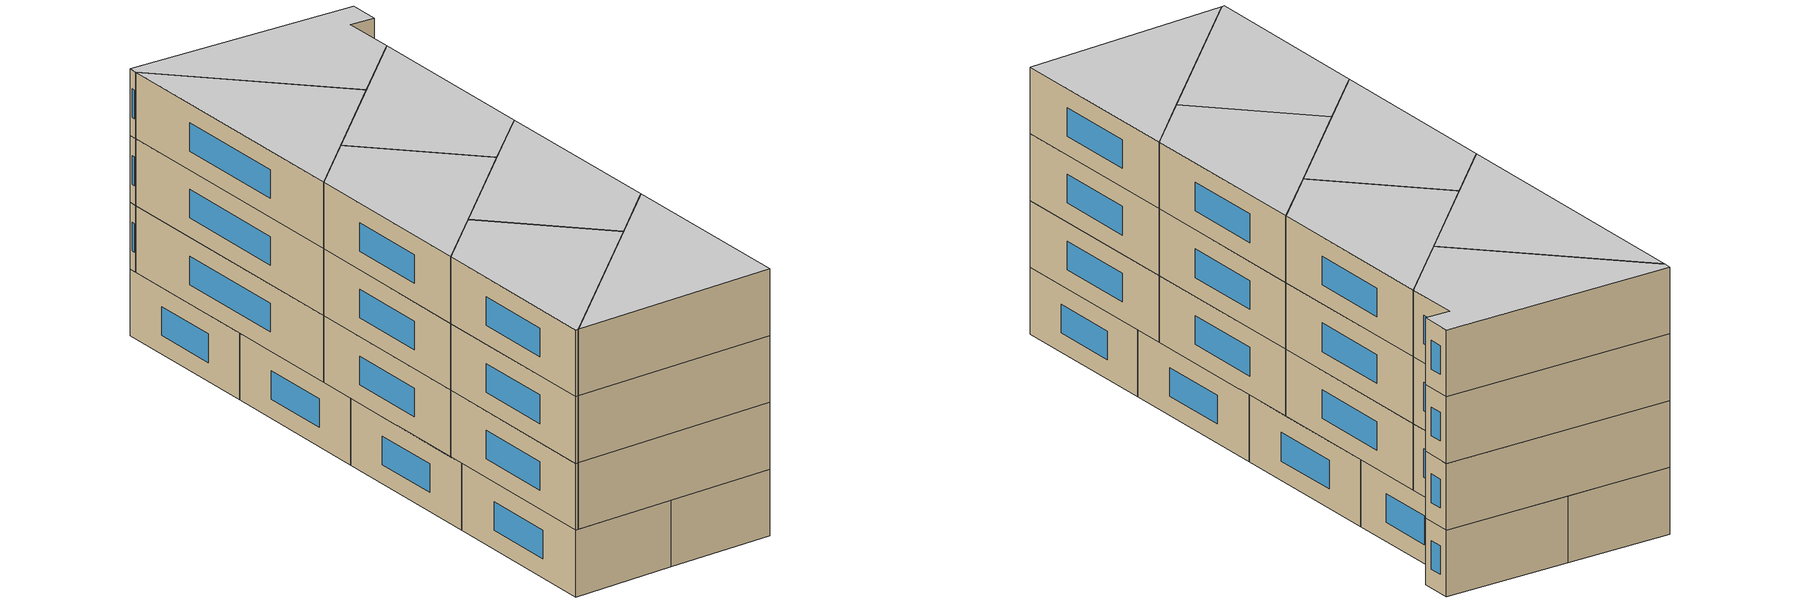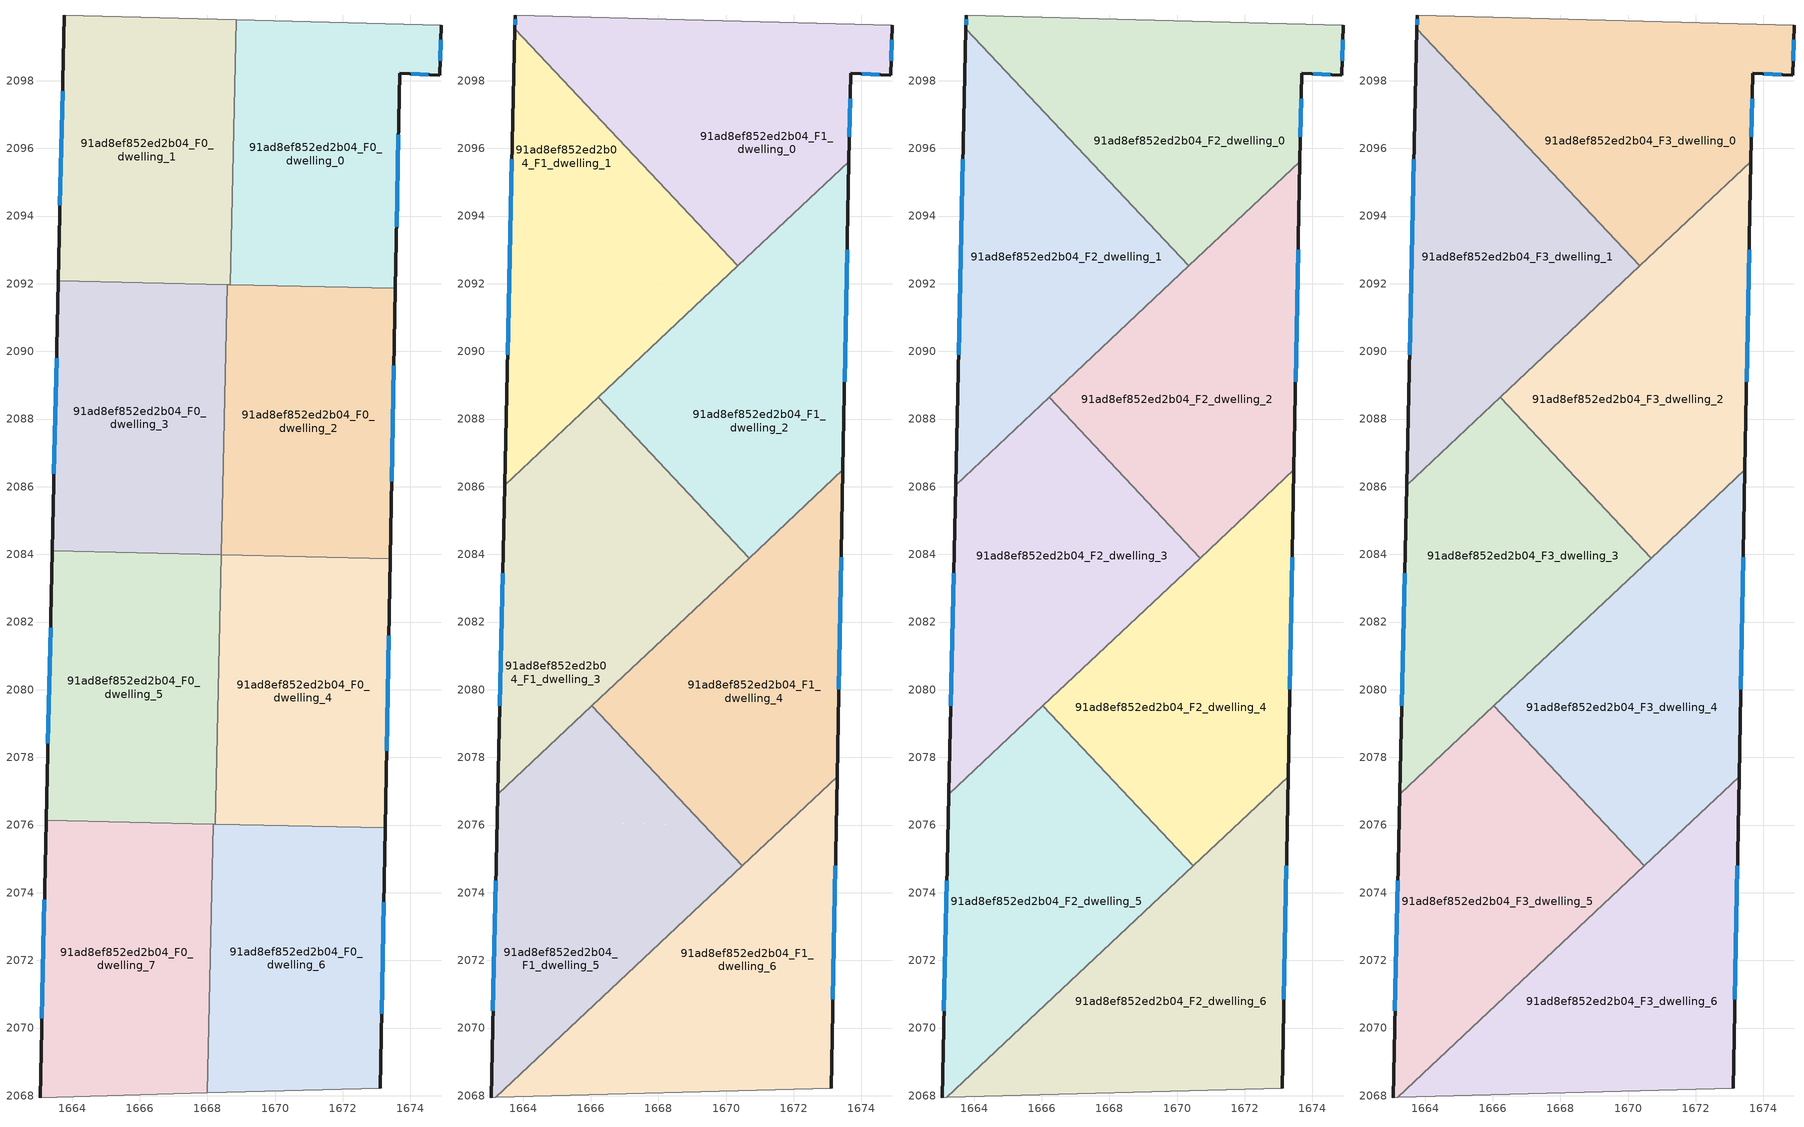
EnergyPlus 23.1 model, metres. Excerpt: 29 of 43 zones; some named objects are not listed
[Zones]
91ad8ef852ed2b04_F0_dwelling_0
 floor ground (EU_floor_Construction): 1674.91,2099.64 1674.87,2098.17 1673.68,2098.22 1673.56,2091.86 1668.67,2091.97 1668.85,2099.8 z0
 wall outside (EU_wall_Construction): 1673.56,2091.86 1673.68,2098.22 1674.87,2098.17 1674.91,2099.64 z0:3
 wall to 91ad8ef852ed2b04_F0_dwelling_1 (EU_wall_Construction): 1668.85,2099.8 1668.67,2091.97 z0:3
 wall adiabatic (EU_wall_Construction): 1674.91,2099.64 1668.85,2099.8 z0:3
 wall to 91ad8ef852ed2b04_F0_dwelling_2 (EU_wall_Construction): 1668.67,2091.97 1673.56,2091.86 z0:3
 window (EU_Window_Construction): 1674.02,2098.2 1674.53,2098.18 / 1673.59,2093.68 1673.64,2096.4 / 1674.88,2098.59 1674.89,2099.22 z0.86:2.14
91ad8ef852ed2b04_F0_dwelling_1
 floor ground (EU_floor_Construction): 1668.85,2099.8 1668.67,2091.97 1663.59,2092.08 1663.77,2099.93 z0
 wall outside (EU_wall_Construction): 1663.77,2099.93 1663.59,2092.08 z0:3
 wall adiabatic (EU_wall_Construction): 1668.85,2099.8 1663.77,2099.93 z0:3
 wall to 91ad8ef852ed2b04_F0_dwelling_3 (EU_wall_Construction): 1663.59,2092.08 1668.58,2091.97 z0:3
 wall to 91ad8ef852ed2b04_F0_dwelling_2 (EU_wall_Construction): 1668.58,2091.97 1668.67,2091.97 z0:3
 window (EU_Window_Construction): 1663.72,2097.69 1663.64,2094.33 z0.86:2.14
91ad8ef852ed2b04_F0_dwelling_2
 floor ground (EU_floor_Construction): 1673.56,2091.86 1673.41,2083.88 1668.4,2083.99 1668.58,2091.97 z0
 wall outside (EU_wall_Construction): 1673.41,2083.88 1673.56,2091.86 z0:3
 wall to 91ad8ef852ed2b04_F0_dwelling_3 (EU_wall_Construction): 1668.58,2091.97 1668.4,2083.99 z0:3
 wall to 91ad8ef852ed2b04_F0_dwelling_4 (EU_wall_Construction): 1668.42,2083.99 1673.41,2083.88 z0:3
 wall to 91ad8ef852ed2b04_F0_dwelling_5 (EU_wall_Construction): 1668.4,2083.99 1668.42,2083.99 z0:3
 window (EU_Window_Construction): 1673.45,2086.16 1673.51,2089.58 z0.86:2.14
91ad8ef852ed2b04_F0_dwelling_3
 floor ground (EU_floor_Construction): 1668.58,2091.97 1668.4,2083.99 1663.41,2084.1 1663.59,2092.08 z0
 wall outside (EU_wall_Construction): 1663.59,2092.08 1663.41,2084.1 z0:3
 wall to 91ad8ef852ed2b04_F0_dwelling_5 (EU_wall_Construction): 1663.41,2084.1 1668.4,2083.99 z0:3
 window (EU_Window_Construction): 1663.54,2089.8 1663.46,2086.38 z0.86:2.14
91ad8ef852ed2b04_F0_dwelling_4
 floor ground (EU_floor_Construction): 1673.41,2083.88 1673.25,2075.92 1668.24,2076.03 1668.42,2083.99 z0
 wall outside (EU_wall_Construction): 1673.25,2075.92 1673.41,2083.88 z0:3
 wall to 91ad8ef852ed2b04_F0_dwelling_5 (EU_wall_Construction): 1668.42,2083.99 1668.24,2076.03 z0:3
 wall to 91ad8ef852ed2b04_F0_dwelling_6 (EU_wall_Construction): 1668.24,2076.03 1673.25,2075.92 z0:3
 window (EU_Window_Construction): 1673.3,2078.19 1673.36,2081.6 z0.86:2.14
91ad8ef852ed2b04_F0_dwelling_5
 floor ground (EU_floor_Construction): 1668.42,2083.99 1668.24,2076.03 1663.23,2076.14 1663.41,2084.1 z0
 wall outside (EU_wall_Construction): 1663.41,2084.1 1663.23,2076.14 z0:3
 wall to 91ad8ef852ed2b04_F0_dwelling_7 (EU_wall_Construction): 1663.23,2076.14 1668.17,2076.03 z0:3
 wall to 91ad8ef852ed2b04_F0_dwelling_6 (EU_wall_Construction): 1668.17,2076.03 1668.24,2076.03 z0:3
 window (EU_Window_Construction): 1663.36,2081.83 1663.29,2078.41 z0.86:2.14
91ad8ef852ed2b04_F0_dwelling_6
 floor ground (EU_floor_Construction): 1673.25,2075.92 1673.11,2068.23 1667.99,2068.08 1668.17,2076.03 z0
 wall outside (EU_wall_Construction): 1673.11,2068.23 1673.25,2075.92 z0:3
 wall adiabatic (EU_wall_Construction): 1667.99,2068.08 1673.11,2068.23 z0:3
 wall to 91ad8ef852ed2b04_F0_dwelling_7 (EU_wall_Construction): 1668.17,2076.03 1667.99,2068.08 z0:3
 window (EU_Window_Construction): 1673.15,2070.42 1673.21,2073.72 z0.86:2.14
91ad8ef852ed2b04_F0_dwelling_7
 floor ground (EU_floor_Construction): 1668.17,2076.03 1667.99,2068.08 1663.05,2067.95 1663.23,2076.14 z0
 wall outside (EU_wall_Construction): 1663.23,2076.14 1663.05,2067.95 z0:3
 wall adiabatic (EU_wall_Construction): 1663.05,2067.95 1667.99,2068.08 z0:3
 window (EU_Window_Construction): 1663.18,2073.8 1663.1,2070.29 z0.86:2.14
91ad8ef852ed2b04_F1_dwelling_0
 floor to 91ad8ef852ed2b04_F0_dwelling_0 (EU_floor_Construction): 1674.91,2099.64 1674.87,2098.17 1673.68,2098.22 1673.63,2095.61 1670.35,2092.53 1668.73,2094.26 1668.85,2099.8 z3
 floor to 91ad8ef852ed2b04_F0_dwelling_1 (EU_floor_Construction): 1668.85,2099.8 1668.73,2094.26 1663.76,2099.54 1663.77,2099.93 z3
 wall outside (EU_wall_Construction): 1663.77,2099.93 1663.76,2099.54 / 1673.63,2095.61 1673.68,2098.22 1674.87,2098.17 1674.91,2099.64 z3:6
 wall to 91ad8ef852ed2b04_F1_dwelling_1 (EU_wall_Construction): 1663.76,2099.54 1670.35,2092.53 z3:6
 wall adiabatic (EU_wall_Construction): 1674.91,2099.64 1663.77,2099.93 z3:6
 wall to 91ad8ef852ed2b04_F1_dwelling_2 (EU_wall_Construction): 1670.35,2092.53 1673.63,2095.61 z3:6
 window (EU_Window_Construction): 1663.77,2099.82 1663.76,2099.65 / 1674.88,2098.59 1674.89,2099.22 / 1674.02,2098.2 1674.53,2098.18 / 1673.64,2096.35 1673.66,2097.47 z3.86:5.14
91ad8ef852ed2b04_F1_dwelling_1
 floor to 91ad8ef852ed2b04_F0_dwelling_1 (EU_floor_Construction): 1663.76,2099.54 1668.73,2094.26 1668.67,2091.97 1663.59,2092.08 z3
 floor to 91ad8ef852ed2b04_F0_dwelling_3 (EU_floor_Construction): 1668.58,2091.97 1668.56,2090.84 1663.46,2086.05 1663.59,2092.08 z3
 floor to 91ad8ef852ed2b04_F0_dwelling_2 (EU_floor_Construction): 1669.74,2091.95 1668.56,2090.84 1668.58,2091.97 z3
 floor to 91ad8ef852ed2b04_F0_dwelling_0 (EU_floor_Construction): 1668.73,2094.26 1670.35,2092.53 1669.74,2091.95 1668.68,2091.97 z3
 wall outside (EU_wall_Construction): 1663.76,2099.54 1663.46,2086.05 z3:6
 wall to 91ad8ef852ed2b04_F1_dwelling_3 (EU_wall_Construction): 1663.46,2086.05 1666.22,2088.64 z3:6
 wall to 91ad8ef852ed2b04_F1_dwelling_2 (EU_wall_Construction): 1666.22,2088.64 1670.35,2092.53 z3:6
 window (EU_Window_Construction): 1663.67,2095.69 1663.54,2089.9 z3.86:5.14
91ad8ef852ed2b04_F1_dwelling_2
 floor to 91ad8ef852ed2b04_F0_dwelling_2 (EU_floor_Construction): 1673.56,2091.86 1673.46,2086.5 1670.73,2083.94 1670.64,2083.94 1668.45,2086.26 1668.56,2090.84 1669.74,2091.95 z3
 floor to 91ad8ef852ed2b04_F0_dwelling_0 (EU_floor_Construction): 1673.63,2095.61 1673.56,2091.86 1669.74,2091.95 z3
 floor to 91ad8ef852ed2b04_F0_dwelling_3 (EU_floor_Construction): 1668.56,2090.84 1668.45,2086.26 1666.22,2088.64 z3
 wall outside (EU_wall_Construction): 1673.46,2086.5 1673.63,2095.61 z3:6
 wall to 91ad8ef852ed2b04_F1_dwelling_3 (EU_wall_Construction): 1666.22,2088.64 1670.68,2083.89 z3:6
 wall to 91ad8ef852ed2b04_F1_dwelling_4 (EU_wall_Construction): 1670.68,2083.89 1673.46,2086.5 z3:6
 window (EU_Window_Construction): 1673.5,2089.1 1673.58,2093 z3.86:5.14
91ad8ef852ed2b04_F1_dwelling_3
 floor to 91ad8ef852ed2b04_F0_dwelling_5 (EU_floor_Construction): 1668.42,2083.99 1668.37,2081.72 1663.25,2076.92 1663.41,2084.1 z3
 floor to 91ad8ef852ed2b04_F0_dwelling_2 (EU_floor_Construction): 1668.45,2086.26 1670.64,2083.94 1668.4,2083.99 z3
 floor to 91ad8ef852ed2b04_F0_dwelling_4 (EU_floor_Construction): 1670.64,2083.94 1670.68,2083.89 1668.37,2081.72 1668.42,2083.99 z3
 floor to 91ad8ef852ed2b04_F0_dwelling_3 (EU_floor_Construction): 1666.22,2088.64 1668.45,2086.26 1668.4,2083.99 1663.41,2084.1 1663.46,2086.05 z3
 wall outside (EU_wall_Construction): 1663.46,2086.05 1663.25,2076.92 z3:6
 wall to 91ad8ef852ed2b04_F1_dwelling_5 (EU_wall_Construction): 1663.25,2076.92 1666.04,2079.53 z3:6
 wall to 91ad8ef852ed2b04_F1_dwelling_4 (EU_wall_Construction): 1666.04,2079.53 1670.68,2083.89 z3:6
 window (EU_Window_Construction): 1663.4,2083.44 1663.31,2079.52 z3.86:5.14
91ad8ef852ed2b04_F1_dwelling_4
 floor to 91ad8ef852ed2b04_F0_dwelling_4 (EU_floor_Construction): 1673.4,2083.88 1673.28,2077.42 1671.71,2075.95 1669.35,2076 1668.26,2077.16 1668.37,2081.72 1670.73,2083.94 z3
 floor to 91ad8ef852ed2b04_F0_dwelling_2 (EU_floor_Construction): 1673.46,2086.5 1673.4,2083.88 1670.73,2083.94 z3
 floor to 91ad8ef852ed2b04_F0_dwelling_5 (EU_floor_Construction): 1668.37,2081.72 1668.26,2077.16 1666.04,2079.53 z3
 floor to 91ad8ef852ed2b04_F0_dwelling_6 (EU_floor_Construction): 1671.71,2075.95 1670.48,2074.8 1669.35,2076 z3
 wall outside (EU_wall_Construction): 1673.28,2077.42 1673.46,2086.5 z3:6
 wall to 91ad8ef852ed2b04_F1_dwelling_5 (EU_wall_Construction): 1666.04,2079.53 1670.48,2074.8 z3:6
 wall to 91ad8ef852ed2b04_F1_dwelling_6 (EU_wall_Construction): 1670.49,2074.8 1673.28,2077.42 z3:6
 window (EU_Window_Construction): 1673.33,2080.02 1673.41,2083.91 z3.86:5.14
91ad8ef852ed2b04_F1_dwelling_5
 floor to 91ad8ef852ed2b04_F0_dwelling_5 (EU_floor_Construction): 1666.04,2079.53 1668.26,2077.16 1668.24,2076.03 1663.24,2076.14 1663.25,2076.92 z3
 floor to 91ad8ef852ed2b04_F0_dwelling_7 (EU_floor_Construction): 1668.17,2076.03 1668.09,2072.55 1663.2,2067.95 1663.05,2067.95 1663.24,2076.14 z3
 floor to 91ad8ef852ed2b04_F0_dwelling_4 (EU_floor_Construction): 1668.26,2077.16 1669.35,2076 1668.24,2076.03 z3
 floor to 91ad8ef852ed2b04_F0_dwelling_6 (EU_floor_Construction): 1669.35,2076 1670.48,2074.8 1668.09,2072.55 1668.17,2076.03 z3
 wall outside (EU_wall_Construction): 1663.25,2076.92 1663.05,2067.95 z3:6
 wall adiabatic (EU_wall_Construction): 1663.05,2067.95 1663.2,2067.95 z3:6
 wall to 91ad8ef852ed2b04_F1_dwelling_6 (EU_wall_Construction): 1663.2,2067.95 1670.48,2074.8 z3:6
 window (EU_Window_Construction): 1663.2,2074.35 1663.11,2070.51 z3.86:5.14
91ad8ef852ed2b04_F1_dwelling_6
 floor to 91ad8ef852ed2b04_F0_dwelling_6 (EU_floor_Construction): 1673.25,2075.92 1673.11,2068.23 1667.99,2068.08 1668.09,2072.55 1671.71,2075.95 z3
 floor to 91ad8ef852ed2b04_F0_dwelling_4 (EU_floor_Construction): 1673.28,2077.42 1673.25,2075.92 1671.71,2075.95 z3
 floor to 91ad8ef852ed2b04_F0_dwelling_7 (EU_floor_Construction): 1668.09,2072.55 1667.99,2068.08 1663.2,2067.95 z3
 wall outside (EU_wall_Construction): 1673.11,2068.23 1673.28,2077.42 z3:6
 wall adiabatic (EU_wall_Construction): 1663.2,2067.95 1673.11,2068.23 z3:6
 window (EU_Window_Construction): 1673.16,2070.85 1673.23,2074.8 z3.86:5.14
91ad8ef852ed2b04_F2_dwelling_0
 floor to 91ad8ef852ed2b04_F1_dwelling_0 (EU_floor_Construction): 1674.91,2099.64 1674.87,2098.17 1673.68,2098.22 1673.63,2095.61 1670.35,2092.53 1663.76,2099.54 1663.77,2099.93 z6
 wall outside (EU_wall_Construction): 1663.77,2099.93 1663.76,2099.54 / 1673.63,2095.61 1673.68,2098.22 1674.87,2098.17 1674.91,2099.64 z6:9
 wall to 91ad8ef852ed2b04_F2_dwelling_1 (EU_wall_Construction): 1663.76,2099.54 1670.35,2092.53 z6:9
 wall adiabatic (EU_wall_Construction): 1674.91,2099.64 1663.77,2099.93 z6:9
 wall to 91ad8ef852ed2b04_F2_dwelling_2 (EU_wall_Construction): 1670.35,2092.53 1673.63,2095.61 z6:9
 window (EU_Window_Construction): 1663.77,2099.82 1663.76,2099.65 / 1674.88,2098.59 1674.89,2099.22 / 1674.02,2098.2 1674.53,2098.18 / 1673.64,2096.35 1673.66,2097.47 z6.86:8.14
91ad8ef852ed2b04_F2_dwelling_1
 floor to 91ad8ef852ed2b04_F1_dwelling_1 (EU_floor_Construction): 1663.76,2099.54 1670.35,2092.53 1663.46,2086.05 z6
 wall outside (EU_wall_Construction): 1663.76,2099.54 1663.46,2086.05 z6:9
 wall to 91ad8ef852ed2b04_F2_dwelling_3 (EU_wall_Construction): 1663.46,2086.05 1666.22,2088.64 z6:9
 wall to 91ad8ef852ed2b04_F2_dwelling_2 (EU_wall_Construction): 1666.22,2088.64 1670.35,2092.53 z6:9
 window (EU_Window_Construction): 1663.67,2095.69 1663.54,2089.9 z6.86:8.14
91ad8ef852ed2b04_F2_dwelling_2
 floor to 91ad8ef852ed2b04_F1_dwelling_2 (EU_floor_Construction): 1673.63,2095.61 1673.46,2086.5 1670.68,2083.89 1666.22,2088.64 z6
 wall outside (EU_wall_Construction): 1673.46,2086.5 1673.63,2095.61 z6:9
 wall to 91ad8ef852ed2b04_F2_dwelling_3 (EU_wall_Construction): 1666.22,2088.64 1670.68,2083.89 z6:9
 wall to 91ad8ef852ed2b04_F2_dwelling_4 (EU_wall_Construction): 1670.68,2083.89 1673.46,2086.5 z6:9
 window (EU_Window_Construction): 1673.5,2089.1 1673.58,2093 z6.86:8.14
91ad8ef852ed2b04_F2_dwelling_3
 floor to 91ad8ef852ed2b04_F1_dwelling_3 (EU_floor_Construction): 1666.22,2088.64 1670.68,2083.89 1663.25,2076.92 1663.46,2086.05 z6
 wall outside (EU_wall_Construction): 1663.46,2086.05 1663.25,2076.92 z6:9
 wall to 91ad8ef852ed2b04_F2_dwelling_5 (EU_wall_Construction): 1663.25,2076.92 1666.04,2079.53 z6:9
 wall to 91ad8ef852ed2b04_F2_dwelling_4 (EU_wall_Construction): 1666.04,2079.53 1670.68,2083.89 z6:9
 window (EU_Window_Construction): 1663.4,2083.44 1663.31,2079.52 z6.86:8.14
91ad8ef852ed2b04_F2_dwelling_4
 floor to 91ad8ef852ed2b04_F1_dwelling_4 (EU_floor_Construction): 1673.46,2086.5 1673.28,2077.42 1670.48,2074.8 1666.04,2079.53 z6
 wall outside (EU_wall_Construction): 1673.28,2077.42 1673.46,2086.5 z6:9
 wall to 91ad8ef852ed2b04_F2_dwelling_5 (EU_wall_Construction): 1666.04,2079.53 1670.48,2074.8 z6:9
 wall to 91ad8ef852ed2b04_F2_dwelling_6 (EU_wall_Construction): 1670.49,2074.8 1673.28,2077.42 z6:9
 window (EU_Window_Construction): 1673.33,2080.02 1673.41,2083.91 z6.86:8.14
91ad8ef852ed2b04_F2_dwelling_5
 floor to 91ad8ef852ed2b04_F1_dwelling_5 (EU_floor_Construction): 1666.04,2079.53 1670.48,2074.8 1663.2,2067.95 1663.05,2067.95 1663.25,2076.92 z6
 wall outside (EU_wall_Construction): 1663.25,2076.92 1663.05,2067.95 z6:9
 wall adiabatic (EU_wall_Construction): 1663.05,2067.95 1663.2,2067.95 z6:9
 wall to 91ad8ef852ed2b04_F2_dwelling_6 (EU_wall_Construction): 1663.2,2067.95 1670.48,2074.8 z6:9
 window (EU_Window_Construction): 1663.2,2074.35 1663.11,2070.51 z6.86:8.14
91ad8ef852ed2b04_F2_dwelling_6
 floor to 91ad8ef852ed2b04_F1_dwelling_6 (EU_floor_Construction): 1673.28,2077.42 1673.11,2068.23 1663.2,2067.95 z6
 wall outside (EU_wall_Construction): 1673.11,2068.23 1673.28,2077.42 z6:9
 wall adiabatic (EU_wall_Construction): 1663.2,2067.95 1673.11,2068.23 z6:9
 window (EU_Window_Construction): 1673.16,2070.85 1673.23,2074.8 z6.86:8.14
91ad8ef852ed2b04_F3_dwelling_0
 floor to 91ad8ef852ed2b04_F2_dwelling_0 (EU_floor_Construction): 1674.91,2099.64 1674.87,2098.17 1673.68,2098.22 1673.63,2095.61 1670.35,2092.53 1663.76,2099.54 1663.77,2099.93 z9
 wall outside (EU_wall_Construction): 1663.77,2099.93 1663.76,2099.54 / 1673.63,2095.61 1673.68,2098.22 1674.87,2098.17 1674.91,2099.64 z9:12
 wall to 91ad8ef852ed2b04_F3_dwelling_1 (EU_wall_Construction): 1663.76,2099.54 1670.35,2092.53 z9:12
 wall adiabatic (EU_wall_Construction): 1674.91,2099.64 1663.77,2099.93 z9:12
 wall to 91ad8ef852ed2b04_F3_dwelling_2 (EU_wall_Construction): 1670.35,2092.53 1673.63,2095.61 z9:12
 window (EU_Window_Construction): 1663.77,2099.82 1663.76,2099.65 / 1674.88,2098.59 1674.89,2099.22 / 1674.02,2098.2 1674.53,2098.18 / 1673.64,2096.35 1673.66,2097.47 z9.86:11.14
 ceiling to 91ad8ef852ed2b04_F4_dwelling_0 (EU_floor_Construction): 1673.63,2095.61 1673.68,2098.22 1674.87,2098.17 1674.91,2099.64 1663.77,2099.93 1663.76,2099.54 1670.35,2092.53 z12
91ad8ef852ed2b04_F3_dwelling_1
 floor to 91ad8ef852ed2b04_F2_dwelling_1 (EU_floor_Construction): 1663.76,2099.54 1670.35,2092.53 1663.46,2086.05 z9
 wall outside (EU_wall_Construction): 1663.76,2099.54 1663.46,2086.05 z9:12
 wall to 91ad8ef852ed2b04_F3_dwelling_3 (EU_wall_Construction): 1663.46,2086.05 1666.22,2088.64 z9:12
 wall to 91ad8ef852ed2b04_F3_dwelling_2 (EU_wall_Construction): 1666.22,2088.64 1670.35,2092.53 z9:12
 window (EU_Window_Construction): 1663.67,2095.69 1663.54,2089.9 z9.86:11.14
 ceiling to 91ad8ef852ed2b04_F4_dwelling_1 (EU_floor_Construction): 1670.35,2092.53 1663.76,2099.54 1663.46,2086.05 z12
91ad8ef852ed2b04_F3_dwelling_2
 floor to 91ad8ef852ed2b04_F2_dwelling_2 (EU_floor_Construction): 1673.63,2095.61 1673.46,2086.5 1670.68,2083.89 1666.22,2088.64 z9
 wall outside (EU_wall_Construction): 1673.46,2086.5 1673.63,2095.61 z9:12
 wall to 91ad8ef852ed2b04_F3_dwelling_3 (EU_wall_Construction): 1666.22,2088.64 1670.68,2083.89 z9:12
 wall to 91ad8ef852ed2b04_F3_dwelling_4 (EU_wall_Construction): 1670.68,2083.89 1673.46,2086.5 z9:12
 window (EU_Window_Construction): 1673.5,2089.1 1673.58,2093 z9.86:11.14
 ceiling to 91ad8ef852ed2b04_F4_dwelling_2 (EU_floor_Construction): 1673.46,2086.5 1673.63,2095.61 1666.22,2088.64 1670.68,2083.89 z12
91ad8ef852ed2b04_F3_dwelling_3
 floor to 91ad8ef852ed2b04_F2_dwelling_3 (EU_floor_Construction): 1666.22,2088.64 1670.68,2083.89 1663.25,2076.92 1663.46,2086.05 z9
 wall outside (EU_wall_Construction): 1663.46,2086.05 1663.25,2076.92 z9:12
 wall to 91ad8ef852ed2b04_F3_dwelling_5 (EU_wall_Construction): 1663.25,2076.92 1666.04,2079.53 z9:12
 wall to 91ad8ef852ed2b04_F3_dwelling_4 (EU_wall_Construction): 1666.04,2079.53 1670.68,2083.89 z9:12
 window (EU_Window_Construction): 1663.4,2083.44 1663.31,2079.52 z9.86:11.14
 ceiling to 91ad8ef852ed2b04_F4_dwelling_3 (EU_floor_Construction): 1670.68,2083.89 1666.22,2088.64 1663.46,2086.05 1663.25,2076.92 z12
91ad8ef852ed2b04_F3_dwelling_4
 floor to 91ad8ef852ed2b04_F2_dwelling_4 (EU_floor_Construction): 1673.46,2086.5 1673.28,2077.42 1670.48,2074.8 1666.04,2079.53 z9
 wall outside (EU_wall_Construction): 1673.28,2077.42 1673.46,2086.5 z9:12
 wall to 91ad8ef852ed2b04_F3_dwelling_5 (EU_wall_Construction): 1666.04,2079.53 1670.48,2074.8 z9:12
 wall to 91ad8ef852ed2b04_F3_dwelling_6 (EU_wall_Construction): 1670.49,2074.8 1673.28,2077.42 z9:12
 window (EU_Window_Construction): 1673.33,2080.02 1673.41,2083.91 z9.86:11.14
 ceiling to 91ad8ef852ed2b04_F4_dwelling_4 (EU_floor_Construction): 1673.28,2077.42 1673.46,2086.5 1666.04,2079.53 1670.48,2074.8 z12
91ad8ef852ed2b04_F3_dwelling_5
 floor to 91ad8ef852ed2b04_F2_dwelling_5 (EU_floor_Construction): 1666.04,2079.53 1670.48,2074.8 1663.2,2067.95 1663.05,2067.95 1663.25,2076.92 z9
 wall outside (EU_wall_Construction): 1663.25,2076.92 1663.05,2067.95 z9:12
 wall adiabatic (EU_wall_Construction): 1663.05,2067.95 1663.2,2067.95 z9:12
 wall to 91ad8ef852ed2b04_F3_dwelling_6 (EU_wall_Construction): 1663.2,2067.95 1670.48,2074.8 z9:12
 window (EU_Window_Construction): 1663.2,2074.35 1663.11,2070.51 z9.86:11.14
 ceiling to 91ad8ef852ed2b04_F4_dwelling_5 (EU_floor_Construction): 1670.48,2074.8 1666.04,2079.53 1663.25,2076.92 1663.05,2067.95 1663.2,2067.95 z12
91ad8ef852ed2b04_F3_dwelling_6
 floor to 91ad8ef852ed2b04_F2_dwelling_6 (EU_floor_Construction): 1673.28,2077.42 1673.11,2068.23 1663.2,2067.95 z9
 wall outside (EU_wall_Construction): 1673.11,2068.23 1673.28,2077.42 z9:12
 wall adiabatic (EU_wall_Construction): 1663.2,2067.95 1673.11,2068.23 z9:12
 window (EU_Window_Construction): 1673.16,2070.85 1673.23,2074.8 z9.86:11.14
 ceiling to 91ad8ef852ed2b04_F4_dwelling_6 (EU_floor_Construction): 1673.11,2068.23 1673.28,2077.42 1663.2,2067.95 z12
[Building]
EU S2 Campaign: North Axis=0; Terrain=City; Solar Distribution=FullExterior
[Site:Location]
Helsinki-Vantaa.AP: Latitude=60.317; Longitude=24.963; Time Zone=2; Elevation=54.6
[SizingPeriod:WeatherFileDays]
AnnualSizingPeriod: Begin Month=1; Begin Day of Month=1; End Month=12; End Day of Month=31; Day of Week for Start Day=Monday; Use Weather File Daylight Saving Period=No; Use Weather File Rain and Snow Indicators=No
[MATERIAL]
EU_InternalMass_Material: Roughness=MediumRough; Thickness=0.1; Conductivity=1; Density=1800; Specific Heat=900; Thermal Absorptance=0.9; Solar Absorptance=0.7; Visible Absorptance=0.7
[MATERIAL:NOMASS] Roughness=MediumRough; Thermal Absorptance=0.9; Solar Absorptance=0.7; Visible Absorptance=0.7
Name | Thermal Resistance
EU_wall_NoMass | 1.10183
EU_floor_NoMass | 1.70606
[WINDOWMATERIAL:SIMPLEGLAZINGSYSTEM]
EU_Window_SimpleGlazing: UFactor=3.11035; Solar Heat Gain Coefficient=0.8; Visible Transmittance=0.8
[CONSTRUCTION]
EU_wall_Construction: EU_wall_NoMass
EU_floor_Construction: EU_floor_NoMass
EU_Window_Construction: EU_Window_SimpleGlazing
EU_InternalMass_Construction: EU_InternalMass_Material
[ZONE] Type=1; Multiplier=1; Ceiling Height=autocalculate; Floor Area=autocalculate; Part of Total Floor Area=Yes
Name | Volume
91ad8ef852ed2b04_F0_dwelling_0 | 119.531
91ad8ef852ed2b04_F1_dwelling_0; 91ad8ef852ed2b04_F2_dwelling_0; 91ad8ef852ed2b04_F3_dwelling_0 | 136.627
91ad8ef852ed2b04_F0_dwelling_1 | 119.543
91ad8ef852ed2b04_F1_dwelling_1; 91ad8ef852ed2b04_F2_dwelling_1; 91ad8ef852ed2b04_F3_dwelling_1 | 136.626
91ad8ef852ed2b04_F0_dwelling_2 | 119.545
91ad8ef852ed2b04_F1_dwelling_2; 91ad8ef852ed2b04_F2_dwelling_2; 91ad8ef852ed2b04_F3_dwelling_2 | 136.605
91ad8ef852ed2b04_F0_dwelling_3 | 119.555
91ad8ef852ed2b04_F1_dwelling_3; 91ad8ef852ed2b04_F2_dwelling_3; 91ad8ef852ed2b04_F3_dwelling_3 | 136.607
91ad8ef852ed2b04_F0_dwelling_4 | 119.533
91ad8ef852ed2b04_F1_dwelling_4; 91ad8ef852ed2b04_F2_dwelling_4; 91ad8ef852ed2b04_F3_dwelling_4; 91ad8ef852ed2b04_F1_dwelling_6; 91ad8ef852ed2b04_F2_dwelling_6; 91ad8ef852ed2b04_F3_dwelling_6 | 136.614
91ad8ef852ed2b04_F0_dwelling_5 | 119.55
91ad8ef852ed2b04_F1_dwelling_5; 91ad8ef852ed2b04_F2_dwelling_5; 91ad8ef852ed2b04_F3_dwelling_5 | 136.615
91ad8ef852ed2b04_F0_dwelling_6 | 119.534
91ad8ef852ed2b04_F0_dwelling_7 | 119.539
[INTERNALMASS] Construction=EU_InternalMass_Construction
Name | Zone or ZoneList | Surface Area
91ad8ef852ed2b04_F0_dwelling_0_EU_InternalMass | 91ad8ef852ed2b04_F0_dwelling_0 | 39.8432
91ad8ef852ed2b04_F0_dwelling_1_EU_InternalMass | 91ad8ef852ed2b04_F0_dwelling_1 | 39.8469
91ad8ef852ed2b04_F0_dwelling_2_EU_InternalMass | 91ad8ef852ed2b04_F0_dwelling_2 | 39.8463
91ad8ef852ed2b04_F0_dwelling_3_EU_InternalMass | 91ad8ef852ed2b04_F0_dwelling_3 | 39.8509
91ad8ef852ed2b04_F0_dwelling_4_EU_InternalMass | 91ad8ef852ed2b04_F0_dwelling_4 | 39.8446
91ad8ef852ed2b04_F0_dwelling_5_EU_InternalMass | 91ad8ef852ed2b04_F0_dwelling_5 | 39.8517
91ad8ef852ed2b04_F0_dwelling_6_EU_InternalMass | 91ad8ef852ed2b04_F0_dwelling_6 | 39.8448
91ad8ef852ed2b04_F0_dwelling_7_EU_InternalMass | 91ad8ef852ed2b04_F0_dwelling_7 | 39.8473
91ad8ef852ed2b04_F1_dwelling_0_EU_InternalMass | 91ad8ef852ed2b04_F1_dwelling_0 | 45.5438
91ad8ef852ed2b04_F1_dwelling_1_EU_InternalMass | 91ad8ef852ed2b04_F1_dwelling_1 | 45.5396
91ad8ef852ed2b04_F1_dwelling_2_EU_InternalMass | 91ad8ef852ed2b04_F1_dwelling_2 | 45.5352
91ad8ef852ed2b04_F1_dwelling_3_EU_InternalMass | 91ad8ef852ed2b04_F1_dwelling_3 | 45.5356
91ad8ef852ed2b04_F1_dwelling_4_EU_InternalMass | 91ad8ef852ed2b04_F1_dwelling_4 | 45.5362
91ad8ef852ed2b04_F1_dwelling_5_EU_InternalMass | 91ad8ef852ed2b04_F1_dwelling_5 | 45.5374
91ad8ef852ed2b04_F1_dwelling_6_EU_InternalMass | 91ad8ef852ed2b04_F1_dwelling_6 | 45.538
91ad8ef852ed2b04_F2_dwelling_0_EU_InternalMass | 91ad8ef852ed2b04_F2_dwelling_0 | 45.5438
91ad8ef852ed2b04_F2_dwelling_1_EU_InternalMass | 91ad8ef852ed2b04_F2_dwelling_1 | 45.5396
91ad8ef852ed2b04_F2_dwelling_2_EU_InternalMass | 91ad8ef852ed2b04_F2_dwelling_2 | 45.5352
91ad8ef852ed2b04_F2_dwelling_3_EU_InternalMass | 91ad8ef852ed2b04_F2_dwelling_3 | 45.5356
91ad8ef852ed2b04_F2_dwelling_4_EU_InternalMass | 91ad8ef852ed2b04_F2_dwelling_4 | 45.5362
91ad8ef852ed2b04_F2_dwelling_5_EU_InternalMass | 91ad8ef852ed2b04_F2_dwelling_5 | 45.5374
91ad8ef852ed2b04_F2_dwelling_6_EU_InternalMass | 91ad8ef852ed2b04_F2_dwelling_6 | 45.538
91ad8ef852ed2b04_F3_dwelling_0_EU_InternalMass | 91ad8ef852ed2b04_F3_dwelling_0 | 45.5438
91ad8ef852ed2b04_F3_dwelling_1_EU_InternalMass | 91ad8ef852ed2b04_F3_dwelling_1 | 45.5396
91ad8ef852ed2b04_F3_dwelling_2_EU_InternalMass | 91ad8ef852ed2b04_F3_dwelling_2 | 45.5352
91ad8ef852ed2b04_F3_dwelling_3_EU_InternalMass | 91ad8ef852ed2b04_F3_dwelling_3 | 45.5356
91ad8ef852ed2b04_F3_dwelling_4_EU_InternalMass | 91ad8ef852ed2b04_F3_dwelling_4 | 45.5362
91ad8ef852ed2b04_F3_dwelling_5_EU_InternalMass | 91ad8ef852ed2b04_F3_dwelling_5 | 45.5374
91ad8ef852ed2b04_F3_dwelling_6_EU_InternalMass | 91ad8ef852ed2b04_F3_dwelling_6 | 45.538
[OTHEREQUIPMENT] Fuel Type=Electricity; Design Level Calculation Method=Watts/Area; Power per Zone Floor Area=1; Fraction Latent=0; Fraction Radiant=0; Fraction Lost=0; Carbon Dioxide Generation Rate=0; EndUse Subcategory=EU_Step8_InternalGains
Name | Zone or ZoneList or Space or SpaceList | Schedule
EU_Step8_InternalGain_91ad8ef852ed2b04_F0_dwelling_0_f000 | 91ad8ef852ed2b04_F0_dwelling_0 | EU_Step8_GainSchedule_91ad8ef852ed2b04_F0_dwelling_0_f000
EU_Step8_InternalGain_91ad8ef852ed2b04_F0_dwelling_1_f000 | 91ad8ef852ed2b04_F0_dwelling_1 | EU_Step8_GainSchedule_91ad8ef852ed2b04_F0_dwelling_1_f000
EU_Step8_InternalGain_91ad8ef852ed2b04_F0_dwelling_2_f000 | 91ad8ef852ed2b04_F0_dwelling_2 | EU_Step8_GainSchedule_91ad8ef852ed2b04_F0_dwelling_2_f000
EU_Step8_InternalGain_91ad8ef852ed2b04_F0_dwelling_3_f000 | 91ad8ef852ed2b04_F0_dwelling_3 | EU_Step8_GainSchedule_91ad8ef852ed2b04_F0_dwelling_3_f000
EU_Step8_InternalGain_91ad8ef852ed2b04_F0_dwelling_4_f000 | 91ad8ef852ed2b04_F0_dwelling_4 | EU_Step8_GainSchedule_91ad8ef852ed2b04_F0_dwelling_4_f000
EU_Step8_InternalGain_91ad8ef852ed2b04_F0_dwelling_5_f000 | 91ad8ef852ed2b04_F0_dwelling_5 | EU_Step8_GainSchedule_91ad8ef852ed2b04_F0_dwelling_5_f000
EU_Step8_InternalGain_91ad8ef852ed2b04_F0_dwelling_6_f000 | 91ad8ef852ed2b04_F0_dwelling_6 | EU_Step8_GainSchedule_91ad8ef852ed2b04_F0_dwelling_6_f000
EU_Step8_InternalGain_91ad8ef852ed2b04_F0_dwelling_7_f000 | 91ad8ef852ed2b04_F0_dwelling_7 | EU_Step8_GainSchedule_91ad8ef852ed2b04_F0_dwelling_7_f000
EU_Step8_InternalGain_91ad8ef852ed2b04_F1_dwelling_0_f000 | 91ad8ef852ed2b04_F1_dwelling_0 | EU_Step8_GainSchedule_91ad8ef852ed2b04_F1_dwelling_0_f000
EU_Step8_InternalGain_91ad8ef852ed2b04_F1_dwelling_1_f000 | 91ad8ef852ed2b04_F1_dwelling_1 | EU_Step8_GainSchedule_91ad8ef852ed2b04_F1_dwelling_1_f000
EU_Step8_InternalGain_91ad8ef852ed2b04_F1_dwelling_2_f000 | 91ad8ef852ed2b04_F1_dwelling_2 | EU_Step8_GainSchedule_91ad8ef852ed2b04_F1_dwelling_2_f000
EU_Step8_InternalGain_91ad8ef852ed2b04_F1_dwelling_3_f000 | 91ad8ef852ed2b04_F1_dwelling_3 | EU_Step8_GainSchedule_91ad8ef852ed2b04_F1_dwelling_3_f000
EU_Step8_InternalGain_91ad8ef852ed2b04_F1_dwelling_4_f000 | 91ad8ef852ed2b04_F1_dwelling_4 | EU_Step8_GainSchedule_91ad8ef852ed2b04_F1_dwelling_4_f000
EU_Step8_InternalGain_91ad8ef852ed2b04_F1_dwelling_5_f000 | 91ad8ef852ed2b04_F1_dwelling_5 | EU_Step8_GainSchedule_91ad8ef852ed2b04_F1_dwelling_5_f000
EU_Step8_InternalGain_91ad8ef852ed2b04_F1_dwelling_6_f000 | 91ad8ef852ed2b04_F1_dwelling_6 | EU_Step8_GainSchedule_91ad8ef852ed2b04_F1_dwelling_6_f000
EU_Step8_InternalGain_91ad8ef852ed2b04_F2_dwelling_0_f000 | 91ad8ef852ed2b04_F2_dwelling_0 | EU_Step8_GainSchedule_91ad8ef852ed2b04_F2_dwelling_0_f000
EU_Step8_InternalGain_91ad8ef852ed2b04_F2_dwelling_1_f000 | 91ad8ef852ed2b04_F2_dwelling_1 | EU_Step8_GainSchedule_91ad8ef852ed2b04_F2_dwelling_1_f000
EU_Step8_InternalGain_91ad8ef852ed2b04_F2_dwelling_2_f000 | 91ad8ef852ed2b04_F2_dwelling_2 | EU_Step8_GainSchedule_91ad8ef852ed2b04_F2_dwelling_2_f000
EU_Step8_InternalGain_91ad8ef852ed2b04_F2_dwelling_3_f000 | 91ad8ef852ed2b04_F2_dwelling_3 | EU_Step8_GainSchedule_91ad8ef852ed2b04_F2_dwelling_3_f000
EU_Step8_InternalGain_91ad8ef852ed2b04_F2_dwelling_4_f000 | 91ad8ef852ed2b04_F2_dwelling_4 | EU_Step8_GainSchedule_91ad8ef852ed2b04_F2_dwelling_4_f000
EU_Step8_InternalGain_91ad8ef852ed2b04_F2_dwelling_5_f000 | 91ad8ef852ed2b04_F2_dwelling_5 | EU_Step8_GainSchedule_91ad8ef852ed2b04_F2_dwelling_5_f000
EU_Step8_InternalGain_91ad8ef852ed2b04_F2_dwelling_6_f000 | 91ad8ef852ed2b04_F2_dwelling_6 | EU_Step8_GainSchedule_91ad8ef852ed2b04_F2_dwelling_6_f000
EU_Step8_InternalGain_91ad8ef852ed2b04_F3_dwelling_0_f000 | 91ad8ef852ed2b04_F3_dwelling_0 | EU_Step8_GainSchedule_91ad8ef852ed2b04_F3_dwelling_0_f000
EU_Step8_InternalGain_91ad8ef852ed2b04_F3_dwelling_1_f000 | 91ad8ef852ed2b04_F3_dwelling_1 | EU_Step8_GainSchedule_91ad8ef852ed2b04_F3_dwelling_1_f000
EU_Step8_InternalGain_91ad8ef852ed2b04_F3_dwelling_2_f000 | 91ad8ef852ed2b04_F3_dwelling_2 | EU_Step8_GainSchedule_91ad8ef852ed2b04_F3_dwelling_2_f000
EU_Step8_InternalGain_91ad8ef852ed2b04_F3_dwelling_3_f000 | 91ad8ef852ed2b04_F3_dwelling_3 | EU_Step8_GainSchedule_91ad8ef852ed2b04_F3_dwelling_3_f000
EU_Step8_InternalGain_91ad8ef852ed2b04_F3_dwelling_4_f000 | 91ad8ef852ed2b04_F3_dwelling_4 | EU_Step8_GainSchedule_91ad8ef852ed2b04_F3_dwelling_4_f000
EU_Step8_InternalGain_91ad8ef852ed2b04_F3_dwelling_5_f000 | 91ad8ef852ed2b04_F3_dwelling_5 | EU_Step8_GainSchedule_91ad8ef852ed2b04_F3_dwelling_5_f000
EU_Step8_InternalGain_91ad8ef852ed2b04_F3_dwelling_6_f000 | 91ad8ef852ed2b04_F3_dwelling_6 | EU_Step8_GainSchedule_91ad8ef852ed2b04_F3_dwelling_6_f000
[ZONEVENTILATION:DESIGNFLOWRATE] Schedule=EU_AlwaysOn; Design Flow Rate Calculation Method=AirChanges/Hour; Air Changes per Hour=0.756316; Ventilation Type=Natural; Fan Pressure Rise=0; Fan Total Efficiency=1; Constant Term Coefficient=1; Temperature Term Coefficient=0; Velocity Term Coefficient=0; Velocity Squared Term Coefficient=0; Minimum Indoor Temperature=-100; Maximum Indoor Temperature=100; Delta Temperature=-100; Minimum Outdoor Temperature=-100; Maximum Outdoor Temperature=100; Maximum Wind Speed=40
Name | Zone or ZoneList or Space or SpaceList
EU_ConstantAir_91ad8ef852ed2b04_F0_dwelling_0 | 91ad8ef852ed2b04_F0_dwelling_0
EU_ConstantAir_91ad8ef852ed2b04_F0_dwelling_1 | 91ad8ef852ed2b04_F0_dwelling_1
EU_ConstantAir_91ad8ef852ed2b04_F0_dwelling_2 | 91ad8ef852ed2b04_F0_dwelling_2
EU_ConstantAir_91ad8ef852ed2b04_F0_dwelling_3 | 91ad8ef852ed2b04_F0_dwelling_3
EU_ConstantAir_91ad8ef852ed2b04_F0_dwelling_4 | 91ad8ef852ed2b04_F0_dwelling_4
EU_ConstantAir_91ad8ef852ed2b04_F0_dwelling_5 | 91ad8ef852ed2b04_F0_dwelling_5
EU_ConstantAir_91ad8ef852ed2b04_F0_dwelling_6 | 91ad8ef852ed2b04_F0_dwelling_6
EU_ConstantAir_91ad8ef852ed2b04_F0_dwelling_7 | 91ad8ef852ed2b04_F0_dwelling_7
EU_ConstantAir_91ad8ef852ed2b04_F1_dwelling_0 | 91ad8ef852ed2b04_F1_dwelling_0
EU_ConstantAir_91ad8ef852ed2b04_F1_dwelling_1 | 91ad8ef852ed2b04_F1_dwelling_1
EU_ConstantAir_91ad8ef852ed2b04_F1_dwelling_2 | 91ad8ef852ed2b04_F1_dwelling_2
EU_ConstantAir_91ad8ef852ed2b04_F1_dwelling_3 | 91ad8ef852ed2b04_F1_dwelling_3
EU_ConstantAir_91ad8ef852ed2b04_F1_dwelling_4 | 91ad8ef852ed2b04_F1_dwelling_4
EU_ConstantAir_91ad8ef852ed2b04_F1_dwelling_5 | 91ad8ef852ed2b04_F1_dwelling_5
EU_ConstantAir_91ad8ef852ed2b04_F1_dwelling_6 | 91ad8ef852ed2b04_F1_dwelling_6
EU_ConstantAir_91ad8ef852ed2b04_F2_dwelling_0 | 91ad8ef852ed2b04_F2_dwelling_0
EU_ConstantAir_91ad8ef852ed2b04_F2_dwelling_1 | 91ad8ef852ed2b04_F2_dwelling_1
EU_ConstantAir_91ad8ef852ed2b04_F2_dwelling_2 | 91ad8ef852ed2b04_F2_dwelling_2
EU_ConstantAir_91ad8ef852ed2b04_F2_dwelling_3 | 91ad8ef852ed2b04_F2_dwelling_3
EU_ConstantAir_91ad8ef852ed2b04_F2_dwelling_4 | 91ad8ef852ed2b04_F2_dwelling_4
EU_ConstantAir_91ad8ef852ed2b04_F2_dwelling_5 | 91ad8ef852ed2b04_F2_dwelling_5
EU_ConstantAir_91ad8ef852ed2b04_F2_dwelling_6 | 91ad8ef852ed2b04_F2_dwelling_6
EU_ConstantAir_91ad8ef852ed2b04_F3_dwelling_0 | 91ad8ef852ed2b04_F3_dwelling_0
EU_ConstantAir_91ad8ef852ed2b04_F3_dwelling_1 | 91ad8ef852ed2b04_F3_dwelling_1
EU_ConstantAir_91ad8ef852ed2b04_F3_dwelling_2 | 91ad8ef852ed2b04_F3_dwelling_2
EU_ConstantAir_91ad8ef852ed2b04_F3_dwelling_3 | 91ad8ef852ed2b04_F3_dwelling_3
EU_ConstantAir_91ad8ef852ed2b04_F3_dwelling_4 | 91ad8ef852ed2b04_F3_dwelling_4
EU_ConstantAir_91ad8ef852ed2b04_F3_dwelling_5 | 91ad8ef852ed2b04_F3_dwelling_5
EU_ConstantAir_91ad8ef852ed2b04_F3_dwelling_6 | 91ad8ef852ed2b04_F3_dwelling_6
[HVACTEMPLATE:THERMOSTAT] Constant Heating Setpoint=20; Constant Cooling Setpoint=50
EU_HeatOnly_91ad8ef852ed2b04_F0_dwelling_0; EU_HeatOnly_91ad8ef852ed2b04_F0_dwelling_1; EU_HeatOnly_91ad8ef852ed2b04_F0_dwelling_2; EU_HeatOnly_91ad8ef852ed2b04_F0_dwelling_3; EU_HeatOnly_91ad8ef852ed2b04_F0_dwelling_4; EU_HeatOnly_91ad8ef852ed2b04_F0_dwelling_5; EU_HeatOnly_91ad8ef852ed2b04_F0_dwelling_6; EU_HeatOnly_91ad8ef852ed2b04_F0_dwelling_7; EU_HeatOnly_91ad8ef852ed2b04_F1_dwelling_0; EU_HeatOnly_91ad8ef852ed2b04_F1_dwelling_1; EU_HeatOnly_91ad8ef852ed2b04_F1_dwelling_2; EU_HeatOnly_91ad8ef852ed2b04_F1_dwelling_3; EU_HeatOnly_91ad8ef852ed2b04_F1_dwelling_4; EU_HeatOnly_91ad8ef852ed2b04_F1_dwelling_5; EU_HeatOnly_91ad8ef852ed2b04_F1_dwelling_6
[HVACTEMPLATE:ZONE:IDEALLOADSAIRSYSTEM] System Availability Schedule=EU_AlwaysOn; Maximum Heating Supply Air Temperature=50; Minimum Cooling Supply Air Temperature=13; Maximum Heating Supply Air Humidity Ratio=0.0156; Minimum Cooling Supply Air Humidity Ratio=0.0077; Heating Limit=NoLimit; Cooling Limit=NoLimit; Heating Availability Schedule=EU_AlwaysOn; Cooling Availability Schedule=EU_CoolingOff; Dehumidification Control Type=ConstantSensibleHeatRatio; Cooling Sensible Heat Ratio=0.7; Dehumidification Setpoint=60; Humidification Control Type=None; Humidification Setpoint=30; Outdoor Air Method=None; Outdoor Air Flow Rate per Person=0.00944; Outdoor Air Flow Rate per Zone Floor Area=0; Outdoor Air Flow Rate per Zone=0; Demand Controlled Ventilation Type=None; Outdoor Air Economizer Type=NoEconomizer; Heat Recovery Type=None; Sensible Heat Recovery Effectiveness=0.7; Latent Heat Recovery Effectiveness=0.65
Name | Template Thermostat
91ad8ef852ed2b04_F0_dwelling_0 | EU_HeatOnly_91ad8ef852ed2b04_F0_dwelling_0
91ad8ef852ed2b04_F0_dwelling_1 | EU_HeatOnly_91ad8ef852ed2b04_F0_dwelling_1
91ad8ef852ed2b04_F0_dwelling_2 | EU_HeatOnly_91ad8ef852ed2b04_F0_dwelling_2
91ad8ef852ed2b04_F0_dwelling_3 | EU_HeatOnly_91ad8ef852ed2b04_F0_dwelling_3
91ad8ef852ed2b04_F0_dwelling_4 | EU_HeatOnly_91ad8ef852ed2b04_F0_dwelling_4
91ad8ef852ed2b04_F0_dwelling_5 | EU_HeatOnly_91ad8ef852ed2b04_F0_dwelling_5
91ad8ef852ed2b04_F0_dwelling_6 | EU_HeatOnly_91ad8ef852ed2b04_F0_dwelling_6
91ad8ef852ed2b04_F0_dwelling_7 | EU_HeatOnly_91ad8ef852ed2b04_F0_dwelling_7
91ad8ef852ed2b04_F1_dwelling_0 | EU_HeatOnly_91ad8ef852ed2b04_F1_dwelling_0
91ad8ef852ed2b04_F1_dwelling_1 | EU_HeatOnly_91ad8ef852ed2b04_F1_dwelling_1
91ad8ef852ed2b04_F1_dwelling_2 | EU_HeatOnly_91ad8ef852ed2b04_F1_dwelling_2
91ad8ef852ed2b04_F1_dwelling_3 | EU_HeatOnly_91ad8ef852ed2b04_F1_dwelling_3
91ad8ef852ed2b04_F1_dwelling_4 | EU_HeatOnly_91ad8ef852ed2b04_F1_dwelling_4
91ad8ef852ed2b04_F1_dwelling_5 | EU_HeatOnly_91ad8ef852ed2b04_F1_dwelling_5
91ad8ef852ed2b04_F1_dwelling_6 | EU_HeatOnly_91ad8ef852ed2b04_F1_dwelling_6
91ad8ef852ed2b04_F2_dwelling_0 | EU_HeatOnly_91ad8ef852ed2b04_F2_dwelling_0
91ad8ef852ed2b04_F2_dwelling_1 | EU_HeatOnly_91ad8ef852ed2b04_F2_dwelling_1
91ad8ef852ed2b04_F2_dwelling_2 | EU_HeatOnly_91ad8ef852ed2b04_F2_dwelling_2
91ad8ef852ed2b04_F2_dwelling_3 | EU_HeatOnly_91ad8ef852ed2b04_F2_dwelling_3
91ad8ef852ed2b04_F2_dwelling_4 | EU_HeatOnly_91ad8ef852ed2b04_F2_dwelling_4
91ad8ef852ed2b04_F2_dwelling_5 | EU_HeatOnly_91ad8ef852ed2b04_F2_dwelling_5
91ad8ef852ed2b04_F2_dwelling_6 | EU_HeatOnly_91ad8ef852ed2b04_F2_dwelling_6
91ad8ef852ed2b04_F3_dwelling_0 | EU_HeatOnly_91ad8ef852ed2b04_F3_dwelling_0
91ad8ef852ed2b04_F3_dwelling_1 | EU_HeatOnly_91ad8ef852ed2b04_F3_dwelling_1
91ad8ef852ed2b04_F3_dwelling_2 | EU_HeatOnly_91ad8ef852ed2b04_F3_dwelling_2
91ad8ef852ed2b04_F3_dwelling_3 | EU_HeatOnly_91ad8ef852ed2b04_F3_dwelling_3
91ad8ef852ed2b04_F3_dwelling_4 | EU_HeatOnly_91ad8ef852ed2b04_F3_dwelling_4
91ad8ef852ed2b04_F3_dwelling_5 | EU_HeatOnly_91ad8ef852ed2b04_F3_dwelling_5
91ad8ef852ed2b04_F3_dwelling_6 | EU_HeatOnly_91ad8ef852ed2b04_F3_dwelling_6
[SIZING:ZONE] Zone Cooling Design Supply Air Temperature Input Method=SupplyAirTemperature; Zone Cooling Design Supply Air Temperature=13; Zone Heating Design Supply Air Temperature Input Method=SupplyAirTemperature; Zone Heating Design Supply Air Temperature=50; Zone Cooling Design Supply Air Humidity Ratio=0.008; Zone Heating Design Supply Air Humidity Ratio=0.008; Cooling Design Air Flow Method=DesignDay; Cooling Design Air Flow Rate=0; Cooling Minimum Air Flow per Zone Floor Area=0.000762; Cooling Minimum Air Flow=0; Cooling Minimum Air Flow Fraction=0.2; Heating Design Air Flow Method=DesignDay; Heating Design Air Flow Rate=0; Heating Maximum Air Flow per Zone Floor Area=0.002032; Heating Maximum Air Flow=0.141576; Heating Maximum Air Flow Fraction=0.3; Account for Dedicated Outdoor Air System=No; Dedicated Outdoor Air System Control Strategy=NeutralSupplyAir; Dedicated Outdoor Air Low Setpoint Temperature for Design=autosize; Dedicated Outdoor Air High Setpoint Temperature for Design=autosize; Zone Load Sizing Method=Sensible Load Only No Latent Load; Zone Latent Cooling Design Supply Air Humidity Ratio Input Method=HumidityRatioDifference; Zone Cooling Design Supply Air Humidity Ratio Difference=0.005; Zone Latent Heating Design Supply Air Humidity Ratio Input Method=HumidityRatioDifference; Zone Humidification Design Supply Air Humidity Ratio Difference=0.005
91ad8ef852ed2b04_F0_dwelling_0; 91ad8ef852ed2b04_F0_dwelling_1; 91ad8ef852ed2b04_F0_dwelling_2; 91ad8ef852ed2b04_F0_dwelling_3; 91ad8ef852ed2b04_F0_dwelling_4; 91ad8ef852ed2b04_F0_dwelling_5; 91ad8ef852ed2b04_F0_dwelling_6; 91ad8ef852ed2b04_F0_dwelling_7; 91ad8ef852ed2b04_F1_dwelling_0; 91ad8ef852ed2b04_F1_dwelling_1; 91ad8ef852ed2b04_F1_dwelling_2; 91ad8ef852ed2b04_F1_dwelling_3; 91ad8ef852ed2b04_F1_dwelling_4; 91ad8ef852ed2b04_F1_dwelling_5; 91ad8ef852ed2b04_F1_dwelling_6; 91ad8ef852ed2b04_F2_dwelling_0; 91ad8ef852ed2b04_F2_dwelling_1; 91ad8ef852ed2b04_F2_dwelling_2; 91ad8ef852ed2b04_F2_dwelling_3; 91ad8ef852ed2b04_F2_dwelling_4; 91ad8ef852ed2b04_F2_dwelling_5; 91ad8ef852ed2b04_F2_dwelling_6; 91ad8ef852ed2b04_F3_dwelling_0; 91ad8ef852ed2b04_F3_dwelling_1; 91ad8ef852ed2b04_F3_dwelling_2; 91ad8ef852ed2b04_F3_dwelling_3; 91ad8ef852ed2b04_F3_dwelling_4; 91ad8ef852ed2b04_F3_dwelling_5; 91ad8ef852ed2b04_F3_dwelling_6
[SCHEDULE:CONSTANT]
Name | Hourly Value
EU_AlwaysOn | 1
EU_CoolingOff | 0
[SCHEDULE:FILE] Column Number=1; Rows to Skip at Top=0; Number of Hours of Data=8760; Column Separator=Comma; Interpolate to Timestep=No; Minutes per Item=60; Adjust Schedule for Daylight Savings=Yes
Name | File
EU_Step8_GainSchedule_91ad8ef852ed2b04_F0_dwelling_0_f000 | ../../schedules/91ad8ef852ed2b04/91ad8ef852ed2b04_F0_dwelling_0_f000_gain.csv
EU_Step8_GainSchedule_91ad8ef852ed2b04_F0_dwelling_1_f000 | ../../schedules/91ad8ef852ed2b04/91ad8ef852ed2b04_F0_dwelling_1_f000_gain.csv
EU_Step8_GainSchedule_91ad8ef852ed2b04_F0_dwelling_2_f000 | ../../schedules/91ad8ef852ed2b04/91ad8ef852ed2b04_F0_dwelling_2_f000_gain.csv
EU_Step8_GainSchedule_91ad8ef852ed2b04_F0_dwelling_3_f000 | ../../schedules/91ad8ef852ed2b04/91ad8ef852ed2b04_F0_dwelling_3_f000_gain.csv
EU_Step8_GainSchedule_91ad8ef852ed2b04_F0_dwelling_4_f000 | ../../schedules/91ad8ef852ed2b04/91ad8ef852ed2b04_F0_dwelling_4_f000_gain.csv
EU_Step8_GainSchedule_91ad8ef852ed2b04_F0_dwelling_5_f000 | ../../schedules/91ad8ef852ed2b04/91ad8ef852ed2b04_F0_dwelling_5_f000_gain.csv
EU_Step8_GainSchedule_91ad8ef852ed2b04_F0_dwelling_6_f000 | ../../schedules/91ad8ef852ed2b04/91ad8ef852ed2b04_F0_dwelling_6_f000_gain.csv
EU_Step8_GainSchedule_91ad8ef852ed2b04_F0_dwelling_7_f000 | ../../schedules/91ad8ef852ed2b04/91ad8ef852ed2b04_F0_dwelling_7_f000_gain.csv
EU_Step8_GainSchedule_91ad8ef852ed2b04_F1_dwelling_0_f000 | ../../schedules/91ad8ef852ed2b04/91ad8ef852ed2b04_F1_dwelling_0_f000_gain.csv
EU_Step8_GainSchedule_91ad8ef852ed2b04_F1_dwelling_1_f000 | ../../schedules/91ad8ef852ed2b04/91ad8ef852ed2b04_F1_dwelling_1_f000_gain.csv
EU_Step8_GainSchedule_91ad8ef852ed2b04_F1_dwelling_2_f000 | ../../schedules/91ad8ef852ed2b04/91ad8ef852ed2b04_F1_dwelling_2_f000_gain.csv
EU_Step8_GainSchedule_91ad8ef852ed2b04_F1_dwelling_3_f000 | ../../schedules/91ad8ef852ed2b04/91ad8ef852ed2b04_F1_dwelling_3_f000_gain.csv
EU_Step8_GainSchedule_91ad8ef852ed2b04_F1_dwelling_4_f000 | ../../schedules/91ad8ef852ed2b04/91ad8ef852ed2b04_F1_dwelling_4_f000_gain.csv
EU_Step8_GainSchedule_91ad8ef852ed2b04_F1_dwelling_5_f000 | ../../schedules/91ad8ef852ed2b04/91ad8ef852ed2b04_F1_dwelling_5_f000_gain.csv
EU_Step8_GainSchedule_91ad8ef852ed2b04_F1_dwelling_6_f000 | ../../schedules/91ad8ef852ed2b04/91ad8ef852ed2b04_F1_dwelling_6_f000_gain.csv
EU_Step8_GainSchedule_91ad8ef852ed2b04_F2_dwelling_0_f000 | ../../schedules/91ad8ef852ed2b04/91ad8ef852ed2b04_F2_dwelling_0_f000_gain.csv
EU_Step8_GainSchedule_91ad8ef852ed2b04_F2_dwelling_1_f000 | ../../schedules/91ad8ef852ed2b04/91ad8ef852ed2b04_F2_dwelling_1_f000_gain.csv
EU_Step8_GainSchedule_91ad8ef852ed2b04_F2_dwelling_2_f000 | ../../schedules/91ad8ef852ed2b04/91ad8ef852ed2b04_F2_dwelling_2_f000_gain.csv
EU_Step8_GainSchedule_91ad8ef852ed2b04_F2_dwelling_3_f000 | ../../schedules/91ad8ef852ed2b04/91ad8ef852ed2b04_F2_dwelling_3_f000_gain.csv
EU_Step8_GainSchedule_91ad8ef852ed2b04_F2_dwelling_4_f000 | ../../schedules/91ad8ef852ed2b04/91ad8ef852ed2b04_F2_dwelling_4_f000_gain.csv
EU_Step8_GainSchedule_91ad8ef852ed2b04_F2_dwelling_5_f000 | ../../schedules/91ad8ef852ed2b04/91ad8ef852ed2b04_F2_dwelling_5_f000_gain.csv
EU_Step8_GainSchedule_91ad8ef852ed2b04_F2_dwelling_6_f000 | ../../schedules/91ad8ef852ed2b04/91ad8ef852ed2b04_F2_dwelling_6_f000_gain.csv
EU_Step8_GainSchedule_91ad8ef852ed2b04_F3_dwelling_0_f000 | ../../schedules/91ad8ef852ed2b04/91ad8ef852ed2b04_F3_dwelling_0_f000_gain.csv
EU_Step8_GainSchedule_91ad8ef852ed2b04_F3_dwelling_1_f000 | ../../schedules/91ad8ef852ed2b04/91ad8ef852ed2b04_F3_dwelling_1_f000_gain.csv
EU_Step8_GainSchedule_91ad8ef852ed2b04_F3_dwelling_2_f000 | ../../schedules/91ad8ef852ed2b04/91ad8ef852ed2b04_F3_dwelling_2_f000_gain.csv
EU_Step8_GainSchedule_91ad8ef852ed2b04_F3_dwelling_3_f000 | ../../schedules/91ad8ef852ed2b04/91ad8ef852ed2b04_F3_dwelling_3_f000_gain.csv
EU_Step8_GainSchedule_91ad8ef852ed2b04_F3_dwelling_4_f000 | ../../schedules/91ad8ef852ed2b04/91ad8ef852ed2b04_F3_dwelling_4_f000_gain.csv
EU_Step8_GainSchedule_91ad8ef852ed2b04_F3_dwelling_5_f000 | ../../schedules/91ad8ef852ed2b04/91ad8ef852ed2b04_F3_dwelling_5_f000_gain.csv
EU_Step8_GainSchedule_91ad8ef852ed2b04_F3_dwelling_6_f000 | ../../schedules/91ad8ef852ed2b04/91ad8ef852ed2b04_F3_dwelling_6_f000_gain.csv
